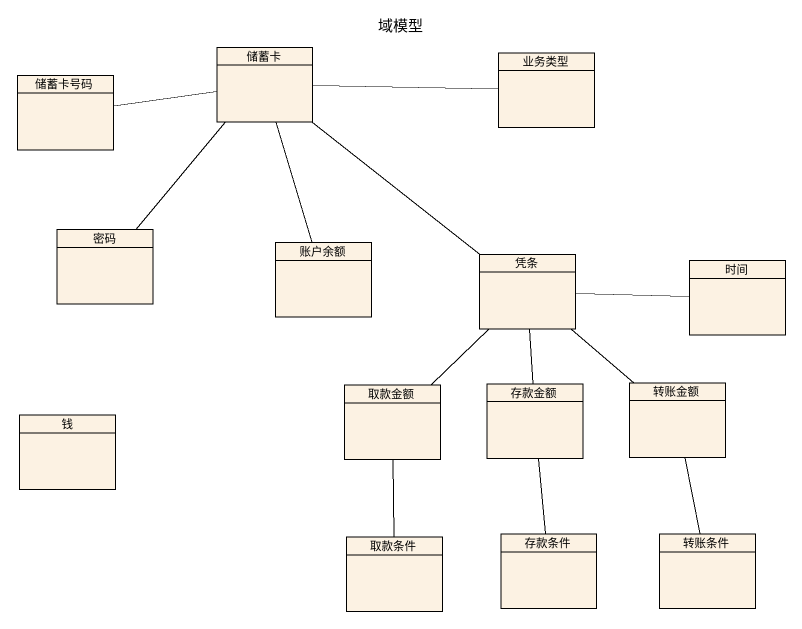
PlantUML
@startuml
title 域模型
hide circle
hide empty members
class 储蓄卡
class 业务类型
class 储蓄卡号码
class 密码
class 账户余额
class 凭条
class 时间
class 取款金额
class 存款金额
class 转账金额
class 钱
class 取款条件
class 存款条件
class 转账条件
储蓄卡 -- 凭条
业务类型 -left- 储蓄卡
储蓄卡号码 -right- 储蓄卡
密码 -up- 储蓄卡
账户余额 -up- 储蓄卡
凭条 -right- 时间
凭条 -- 取款金额
凭条 -- 存款金额
凭条 -- 转账金额
取款金额 -- 取款条件
存款金额 -- 存款条件
转账金额 -- 转账条件
@enduml
